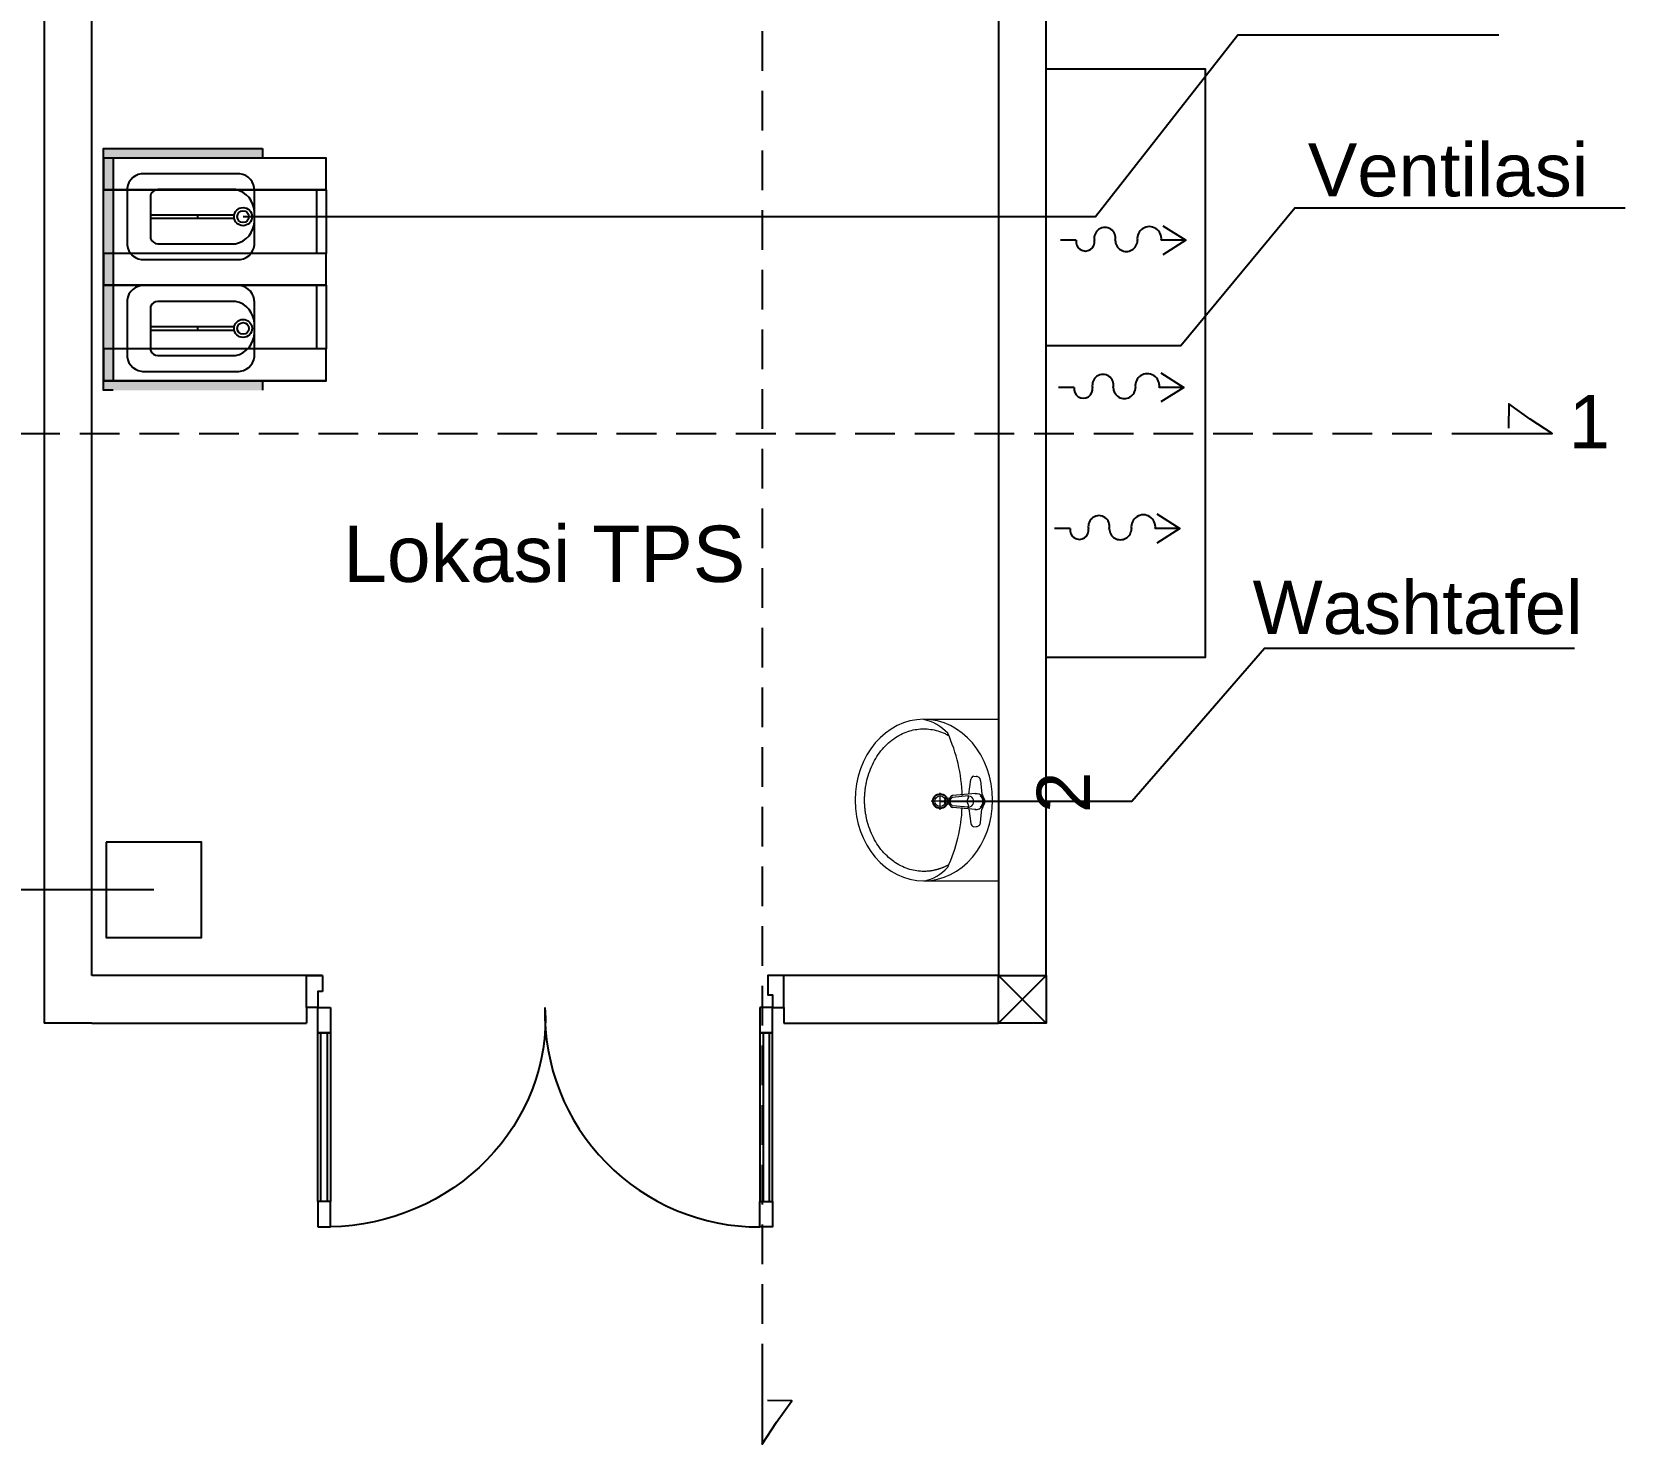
# Model space of a CAD drawing. Header units: millimetres. Extents: x 19989 to 114677, y -6335 to 49043.
# Drawn here: x 80170 to 85178, y -6194 to -1756 of the extents above; entities that cross this region are included whole.
import ezdxf

# ---------------------------------------------------------------- set-up
doc = ezdxf.new("R2010")
doc.units = ezdxf.units.MM
doc.header["$MEASUREMENT"] = 0
doc.linetypes.add('( Hidden )', pattern=[0.375, 0.25, -0.125])
doc.layers.add('A-Door', color=150, linetype='Continuous')
doc.layers.add('A-Glaz', color=92, linetype='Continuous')
doc.styles.get("Standard").update_dxf_attribs({"font": 'arial.ttf'})

# ---------------------------------------------------------------- blocks, each defined once
blk = doc.blocks.new('A$C33FC0FF0')
at = {"lineweight": 5}
for p, q in [((0, 0.4507), (0.508, 0.4507)), ((0, 0.2159), (0, 0.4507)), ((0.508, 0.2159), (0.508, 0.4507)), ((0.1789, 0.3732), (0.1792, 0.3806)), ((0.2354, 0.3571), (0.1891, 0.3634)), ((0.1929, 0.3939), (0.2338, 0.3984)), ((0.2335, 0.3797), (0.2398, 0.3058)), ((0.2409, 0.3556), (0.2454, 0.3058)), ((0.2759, 0.3552), (0.2714, 0.3058)), ((0.2832, 0.3797), (0.277, 0.3058)), ((0.281, 0.3571), (0.3273, 0.3634)), ((0.3236, 0.3939), (0.2827, 0.3984)), ((0.3375, 0.3732), (0.3372, 0.3806)), ((0.2576, 0.3357), (0.2576, 0.2387)), ((0.2841, 0.267), (0.2315, 0.267)), ((0.2483, 0.2966), (0.2503, 0.2841)), ((0.2681, 0.2966), (0.2661, 0.2841))]:
    blk.add_line(p, q, dxfattribs=at)
for radius in [0.0238, 0.0218, 0.0168]:
    blk.add_circle((0.2574, 0.2676), radius, dxfattribs=at)
for centre, radius, start, end in [((0.2584, 0.3802), 0.0249, 351.5466, 188.4534), ((0.2328, 0.4098), 0.0115, 274.681, 310.7525), ((0.2584, 0.3802), 0.0277, 49.1745, 130.7525), ((0.2584, 0.3802), 0.0219, 37.1419, 142.8581), ((0.284, 0.4098), 0.0115, 229.1745, 265.319), ((0.1903, 0.3749), 0.0115, 188.6096, 263.9713), ((0.1922, 0.381), 0.0129, 87.0247, 181.3762), ((0.2584, 0.3555), 0.0175, 352.5304, 188.6494), ((0.2427, 0.3589), 0.00379, 241.8872, 322.8859), ((0.26, 0.3772), 0.0251, 235.2792, 265.1488), ((0.2557, 0.3798), 0.0276, 274.5723, 303.0138), ((0.2737, 0.3589), 0.00379, 217.1141, 298.1128), ((0.3242, 0.381), 0.0129, 358.6238, 92.9753), ((0.3261, 0.3749), 0.0115, 276.0287, 351.3904), ((0.2545, -0.1673), 0.5045, 91.752, 114.6686), ((0.2584, 0.3149), 0.0207, 206.0612, 333.9388), ((0.2584, 0.3132), 0.015, 209.6977, 330.3023), ((0.2545, -0.1673), 0.5045, 65.3314, 87.4489), ((0.136, 0.1886), 0.1379, 131.9061, 168.5305), ((0.2582, 0.2909), 0.0104, 220.6132, 319.3868), ((0.373, 0.1886), 0.1379, 11.4697, 48.0939)]:
    blk.add_arc(centre, radius, start, end, dxfattribs=at)
at = {"lineweight": 5, "extrusion": (5.55112e-17, -3.33067e-16, -1)}
blk.add_ellipse((0.254, 0.2159), major_axis=(0.254, 0), ratio=0.850394, dxfattribs=at)
at = {"lineweight": 5}
blk.add_open_spline([(0.4566, 0.295), (0.4577, 0.2931), (0.4587, 0.2912), (0.4603, 0.2883), (0.4607, 0.2873), (0.4617, 0.2854), (0.4622, 0.2844), (0.4627, 0.2832), (0.4629, 0.283), (0.4633, 0.282), (0.4636, 0.2813), (0.4644, 0.2796), (0.4648, 0.2786), (0.4657, 0.2767), (0.4661, 0.2757), (0.4668, 0.2737), (0.4672, 0.2728), (0.468, 0.2708), (0.4683, 0.2698), (0.469, 0.2679), (0.4694, 0.2669), (0.4699, 0.2655), (0.47, 0.265), (0.4703, 0.264), (0.4705, 0.2635), (0.4708, 0.2625), (0.471, 0.262), (0.4713, 0.2611), (0.4714, 0.2606), (0.4715, 0.2601), (0.4716, 0.2601), (0.4717, 0.2596), (0.4718, 0.2591), (0.4721, 0.2582), (0.4722, 0.2577), (0.4725, 0.2567), (0.4726, 0.2562), (0.4729, 0.2552), (0.473, 0.2548), (0.4734, 0.2533), (0.4736, 0.2523), (0.4741, 0.2504), (0.4743, 0.2494), (0.4747, 0.2475), (0.4749, 0.2465), (0.4753, 0.2446), (0.4755, 0.2437), (0.4758, 0.2417), (0.476, 0.2408), (0.4763, 0.2389), (0.4764, 0.2379), (0.4767, 0.236), (0.4768, 0.2351), (0.477, 0.2332), (0.4771, 0.2322), (0.4774, 0.2294), (0.4776, 0.2275), (0.4778, 0.2238), (0.4779, 0.2219), (0.478, 0.2191), (0.478, 0.2182), (0.478, 0.2168), (0.478, 0.2163), (0.478, 0.2159), (0.478, 0.2017), (0.476, 0.1868), (0.4693, 0.1641), (0.4665, 0.1565), (0.4595, 0.1415), (0.4553, 0.134), (0.4493, 0.1249), (0.448, 0.1231), (0.4429, 0.1159), (0.4387, 0.1106), (0.4281, 0.0987), (0.4214, 0.0921), (0.4069, 0.0798), (0.3992, 0.0741), (0.3828, 0.0636), (0.3742, 0.0588), (0.3564, 0.0503), (0.3473, 0.0466), (0.3286, 0.0403), (0.319, 0.0377), (0.305, 0.0347), (0.3003, 0.0339), (0.2908, 0.0324), (0.2861, 0.0318), (0.2769, 0.0308), (0.2722, 0.0304), (0.2631, 0.03), (0.2587, 0.0299), (0.2539, 0.0299), (0.2538, 0.0299), (0.2491, 0.0299), (0.2448, 0.03), (0.2358, 0.0304), (0.2311, 0.0308), (0.2219, 0.0318), (0.2172, 0.0324), (0.2077, 0.0339), (0.203, 0.0347), (0.189, 0.0377), (0.1794, 0.0403), (0.1607, 0.0466), (0.1516, 0.0503), (0.1338, 0.0588), (0.1252, 0.0636), (0.1088, 0.0741), (0.1011, 0.0798), (0.0866, 0.0921), (0.0799, 0.0987), (0.0678, 0.1123), (0.0623, 0.1195), (0.0527, 0.134), (0.0485, 0.1415), (0.0415, 0.1565), (0.0387, 0.1641), (0.032, 0.1868), (0.03, 0.2017), (0.03, 0.2301), (0.032, 0.245), (0.0387, 0.2676), (0.0415, 0.2752), (0.0469, 0.2866), (0.0489, 0.2906), (0.051, 0.2944)], degree=3, knots=[2.909358, 2.909358, 2.909358, 2.909358, 3.057135, 3.057135, 3.131023, 3.131023, 3.204911, 3.204911, 3.223577, 3.223577, 3.278799, 3.278799, 3.352687, 3.352687, 3.426575, 3.426575, 3.500463, 3.500463, 3.574351, 3.574351, 3.64824, 3.64824, 3.685184, 3.685184, 3.722128, 3.722128, 3.759072, 3.759072, 3.796016, 3.796016, 3.796675, 3.796675, 3.83296, 3.83296, 3.869904, 3.869904, 3.906848, 3.906848, 3.943792, 3.943792, 4.01768, 4.01768, 4.091568, 4.091568, 4.165457, 4.165457, 4.239345, 4.239345, 4.313233, 4.313233, 4.387121, 4.387121, 4.461009, 4.461009, 4.534897, 4.534897, 4.682673, 4.682673, 4.83045, 4.83045, 4.904338, 4.904338, 4.942871, 4.942871, 4.942871, 5.090647, 5.090647, 5.164535, 5.164535, 5.238424, 5.238424, 5.257089, 5.257089, 5.312312, 5.312312, 5.3862, 5.3862, 5.460088, 5.460088, 5.533976, 5.533976, 5.607864, 5.607864, 5.681752, 5.681752, 5.718696, 5.718696, 5.755641, 5.755641, 5.792585, 5.792585, 5.829529, 5.829529, 5.830188, 5.830188, 5.866473, 5.866473, 5.903417, 5.903417, 5.940361, 5.940361, 5.977305, 5.977305, 6.051193, 6.051193, 6.125081, 6.125081, 6.198969, 6.198969, 6.272857, 6.272857, 6.346746, 6.346746, 6.420634, 6.420634, 6.494522, 6.494522, 6.56841, 6.56841, 6.716186, 6.716186, 6.863963, 6.863963, 6.937851, 6.937851, 6.976384, 6.976384, 6.976384, 6.976384], dxfattribs=at)

msp = doc.modelspace()

# ---------------------------------------------------------------- hatches: boundary and pattern name
h = msp.add_hatch(color=256)
h.dxf.hatch_style = 1
h.paths.add_polyline_path([(80425.3, -2152.5), (80895.3, -2152.5), (80895.3, -2137.5), (80895.3, -2122.5), (80395.3, -2122.5), (80395.3, -2152.5), (80395.3, -2882.5), (80425.3, -2882.5), (80895.3, -2882.5), (80895.3, -2852.5), (80425.3, -2852.5)])

# ---------------------------------------------------------------- linework, layer by layer
for p, q in [((81033.6, -4821.8), (81033.6, -4871.8)), ((82533.6, -4821.8), (82533.6, -4871.8))]:
    msp.add_line(p, q)
at = {"color": 251, "linetype": '( Hidden )', "ltscale": 500, "true_color": 0x636466}
for points in [[(82465.2, -441.1), (82465.2, -5972.1)], [(79195.7, -3018.7), (84726.8, -3018.7)]]:
    msp.add_lwpolyline(points, dxfattribs=at)
for points in [[(80208.6, -871.8), (80208.6, -4721.8)], [(80358.6, -4721.8), (80358.6, -871.8), (80208.6, -871.8)], [(83208.6, -871.8), (83208.6, -4721.8), (83358.6, -4721.8), (83358.6, -871.8), (83208.6, -871.8)], [(80834, -2336.7), (82861.6, -2336.7), (83513.9, -2336.7), (83961.4, -1765.4), (84781.3, -1765.4)], [(83358.6, -2796.8), (83358.6, -1871.8), (83858.6, -1871.8), (83858.6, -3721.8), (83358.6, -3721.8), (83358.6, -2796.8)], [(80395.3, -2152.5), (80395.3, -2122.5), (80895.3, -2122.5)], [(80395.3, -2152.5), (80395.3, -2122.5), (80895.3, -2122.5)], [(80395.3, -2122.5), (80425.3, -2122.5)], [(80425.3, -2882.5), (80395.3, -2882.5), (80395.3, -2122.5)], [(80395.3, -2852.5), (80395.3, -2152.5)], [(80395.3, -2252.5), (80395.3, -2152.5)], [(81095.3, -2152.5), (80395.3, -2152.5)], [(80395.3, -2152.5), (80395.3, -2252.5), (81095.3, -2252.5), (81095.3, -2152.5), (80395.3, -2152.5)], [(80425.3, -2152.5), (80425.3, -2852.5)], [(80895.3, -2122.5), (80895.3, -2137.5), (80895.3, -2152.5)], [(80895.3, -2137.5), (80895.3, -2152.5)], [(80823.5, -2201.7), (80518, -2201.7)], [(81095.3, -2252.5), (80395.3, -2252.5)], [(80469.5, -2247.9), (80469.5, -2425.6)], [(80810.1, -2251.7), (80565.7, -2251.7)], [(80869.5, -2425.6), (80869.5, -2250.1)], [(81095.3, -2252.5), (81095.3, -2452.5), (81065.3, -2452.5), (81065.3, -2252.5), (81095.3, -2252.5)], [(80542.6, -2268.6), (80542.6, -2404.9)], [(80805.9, -2331.7), (80542.6, -2331.7)], [(80542.6, -2341.7), (80805.9, -2341.7)], [(80692.2, -2341.7), (80692.2, -2331.7)], [(83358.6, -2741.9), (83781.7, -2741.9), (84140.1, -2308.9), (85178.4, -2308.9)], [(83725, -2365.2), (83797, -2411), (83725, -2456.7)], [(80395.3, -2552.5), (80395.3, -2452.5)], [(81095.3, -2452.5), (80395.3, -2452.5)], [(80395.3, -2452.5), (80395.3, -2552.5), (81095.3, -2552.5), (81095.3, -2452.5), (80395.3, -2452.5)], [(80565.7, -2421.7), (80810.1, -2421.7)], [(83452.9, -2411), (83403, -2411)], [(83797, -2411), (83720.1, -2411)], [(80518, -2471.7), (80820.9, -2471.7)], [(81095.3, -2552.5), (80395.3, -2552.5)], [(80823.5, -2553), (80518, -2553)], [(81095.3, -2552.5), (81095.3, -2752.5), (81065.3, -2752.5), (81065.3, -2552.5), (81095.3, -2552.5)], [(80469.5, -2599.2), (80469.5, -2776.9)], [(80810.1, -2603), (80565.7, -2603)], [(80869.5, -2776.9), (80869.5, -2601.4)], [(80542.6, -2619.9), (80542.6, -2756.2)], [(80805.9, -2683), (80542.6, -2683)], [(80542.6, -2693), (80805.9, -2693)], [(80692.2, -2693), (80692.2, -2683)], [(81095.3, -2752.5), (80395.3, -2752.5)], [(80395.3, -2752.5), (80395.3, -2852.5), (81095.3, -2852.5), (81095.3, -2752.5), (80395.3, -2752.5)], [(80565.7, -2773), (80810.1, -2773)], [(81095.3, -2852.5), (80395.3, -2852.5)], [(80518, -2823), (80820.9, -2823)], [(80895.3, -2852.5), (80895.3, -2882.5)], [(83718.8, -2827.5), (83790.7, -2873.3), (83718.8, -2919.1)], [(83446.7, -2873.3), (83396.8, -2873.3)], [(83790.7, -2873.3), (83713.9, -2873.3)], [(83706.3, -3271.1), (83778.2, -3316.9), (83706.3, -3362.7)], [(83434.2, -3316.9), (83384.3, -3316.9)], [(83778.2, -3316.9), (83701.4, -3316.9)], [(83025.4, -4173.8), (83627.6, -4173.8), (84044.8, -3692.9), (85019, -3692.9)], [(80553.7, -4452.2), (80072.9, -4452.2), (79851.5, -4141.7), (79232.5, -4141.7)], [(80403.7, -4302.2), (80403.7, -4602.2), (80703.7, -4602.2), (80703.7, -4302.2), (80403.7, -4302.2)], [(80208.6, -4708.5), (80208.6, -4871.8)], [(81083.6, -4721.8), (80358.6, -4721.8)], [(82533.6, -4871.8), (83208.6, -4871.8), (83208.6, -4721.8), (82483.6, -4721.8)], [(80358.6, -4871.8), (80208.6, -4871.8)], [(80358.6, -4871.8), (80208.6, -4871.8)], [(80358.6, -4871.8), (81033.6, -4871.8)]]:
    msp.add_lwpolyline(points)
at = {"color": 251, "true_color": 0x636466}
for points in [[(84714.7, -3018.7), (84948.9, -3018.7), (84880, -2973.6), (84812.4, -2925.1), (84811.3, -3001.3)], [(82465.2, -5960), (82465.2, -6194.2), (82510.3, -6125.3), (82558.7, -6057.7), (82482.5, -6056.6)]]:
    msp.add_lwpolyline(points, dxfattribs=at)
at = {"color": 5}
for points in [[(83208.6, -4721.8), (83358.6, -4721.8), (83358.6, -4871.8), (83208.6, -4871.8), (83208.6, -4721.8)], [(83208.6, -4871.8), (83358.6, -4721.8)], [(83208.6, -4721.8), (83358.6, -4871.8)]]:
    msp.add_lwpolyline(points, dxfattribs=at)
for centre, radius in [((80834, -2336.7), 28.5), ((80834, -2336.7), 18.5), ((80834, -2688), 28.5), ((80834, -2688), 18.5)]:
    msp.add_circle(centre, radius)
for centre, radius, start, end in [((80520.9, -2253.4), 51.7, 86.812, 173.9147), ((80817.8, -2253.1), 51.7, 356.6326, 83.7352), ((80566.2, -2276.7), 25, 88.853, 161.0855), ((80796.4, -2323.5), 73.1, 359.8471, 79.1751), ((80796.4, -2350), 73.1, 280.8249, 0.1529), ((83543.1, -2403.9), 33.4, 347.7809, 192.2191), ((83682.7, -2405.8), 37.8, 352.1346, 187.8654), ((80520.9, -2420.1), 51.7, 186.0853, 273.188), ((80566.2, -2396.8), 25, 198.9145, 271.147), ((80818.1, -2420.1), 51.7, 266.812, 353.9147), ((83481.7, -2415.6), 29.2, 170.7443, 9.2557), ((83610.5, -2411.4), 34.8, 179.3257, 0.6743), ((80520.9, -2604.7), 51.7, 86.812, 173.9147), ((80817.8, -2604.4), 51.7, 356.6326, 83.7352), ((80566.2, -2628), 25, 88.853, 161.0855), ((80796.4, -2674.8), 73.1, 359.8471, 79.1751), ((80796.4, -2701.3), 73.1, 280.8249, 0.1529), ((80520.9, -2771.4), 51.7, 186.0853, 273.188), ((80566.2, -2748.1), 25, 198.9145, 271.147), ((80818.1, -2771.4), 51.7, 266.812, 353.9147), ((83536.9, -2866.2), 33.4, 347.7809, 192.2191), ((83676.4, -2868.1), 37.8, 352.1346, 187.8654), ((83475.4, -2878), 29.2, 170.7443, 9.2557), ((83604.3, -2873.7), 34.8, 179.3257, 0.6743), ((83524.3, -3309.8), 33.4, 347.7809, 192.2191), ((83663.9, -3311.7), 37.8, 352.1346, 187.8654), ((83462.9, -3321.6), 29.2, 170.7443, 9.2557), ((83591.8, -3317.3), 34.8, 179.3257, 0.6743)]:
    msp.add_arc(centre, radius, start, end)
at = {"layer": 'A-Door'}
for p, q in [((81033.6, -4721.8), (81083.6, -4721.8)), ((81033.6, -4821.8), (81033.6, -4721.8)), ((81083.6, -4721.8), (81083.6, -4771.8)), ((81068.6, -4781.8), (81068.6, -4821.8)), ((81068.6, -4821.8), (81033.6, -4821.8)), ((81068.6, -4821.8), (81108.6, -4821.8)), ((81068.6, -4901.8), (81068.6, -4821.8)), ((81108.6, -4821.8), (81108.6, -4901.8)), ((81068.6, -5431.8), (81068.6, -4901.8)), ((81108.6, -4901.8), (81068.6, -4901.8)), ((81068.6, -4901.8), (81108.6, -4901.8)), ((81078.6, -4901.8), (81098.6, -4901.8)), ((81108.6, -4901.8), (81108.6, -5431.8)), ((81108.6, -5431.8), (81068.6, -5431.8)), ((81108.6, -5431.8), (81068.6, -5431.8)), ((81068.6, -5431.8), (81068.6, -5511.8)), ((81098.6, -5431.8), (81078.6, -5431.8)), ((81108.6, -5511.8), (81108.6, -5431.8)), ((81068.6, -5511.8), (81108.6, -5511.8))]:
    msp.add_line(p, q, dxfattribs=at)
for points in [[(82498.6, -4821.8), (82533.6, -4821.8), (82533.6, -4721.8), (82483.6, -4721.8), (82483.6, -4771.8), (82483.6, -4781.8), (82498.6, -4781.8)], [(82458.6, -4821.8), (82458.6, -4901.8), (82498.6, -4901.8), (82498.6, -4821.8)], [(82458.6, -4901.8), (82458.6, -5431.8), (82498.6, -5431.8), (82498.6, -4901.8)], [(82458.6, -5511.8), (82458.6, -5431.8), (82498.6, -5431.8), (82498.6, -5511.8)]]:
    msp.add_lwpolyline(points, close=True, dxfattribs=at)
msp.add_lwpolyline([(81083.6, -4771.8), (81068.6, -4771.8), (81068.6, -4781.8)], dxfattribs=at)
msp.add_arc((82455.8, -4838.8), 673, 178.5562, 270.2343, dxfattribs=at)
at = {"layer": 'A-Door', "extrusion": (0, 0, -1)}
msp.add_ellipse((81107.5, -4872.9), major_axis=(666.9, 121.7), ratio=0.940794, start_param=0.11153, end_param=1.73917, dxfattribs=at)
at = {"layer": 'A-Glaz'}
for p, q in [((81078.6, -5431.8), (81078.6, -4901.8)), ((81098.6, -4901.8), (81098.6, -5431.8))]:
    msp.add_line(p, q, dxfattribs=at)
msp.add_lwpolyline([(82468.6, -4901.8), (82468.6, -5431.8), (82488.6, -5431.8), (82488.6, -4901.8)], close=True, dxfattribs=at)

# ---------------------------------------------------------------- block references
at = {"color": 7, "xscale": 1000, "yscale": 1000, "zscale": 1000, "rotation": 270.0000000000487}
msp.add_blockref('A$C33FC0FF0', (82757.8, -3916.4), dxfattribs=at)

# ---------------------------------------------------------------- texts
at = {"color": 4}
for s, height, p in [('Ventilasi', 166.95, (84181, -2273.2)), ('Lokasi TPS', 176.98, (81148.4, -3484.7)), ('Washtafel', 166.95, (84007.6, -3648))]:
    msp.add_text(s, height=height, dxfattribs=at).set_placement(p)
at = {"color": 251, "true_color": 0x636466}
msp.add_text('1', height=166.9, dxfattribs=at).set_placement((85001.4, -3064.5))
msp.add_text('2', height=166.9, rotation=90, dxfattribs=at).set_placement((83495.9, -4210.6))

doc.saveas('drawing.dxf')
